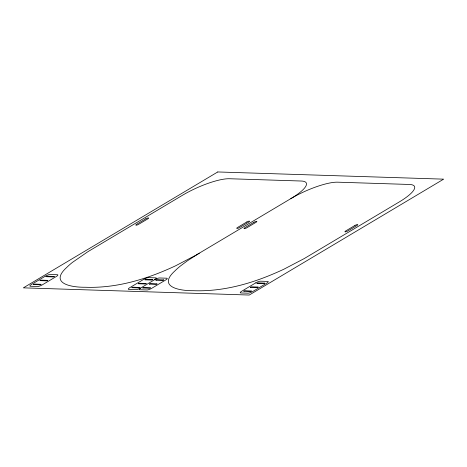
<?xml version="1.0" encoding="UTF-8"?>
<svg xmlns="http://www.w3.org/2000/svg" width="467" height="467" viewBox="0 0 467 467"><rect width="100%" height="100%" fill="white"/><g stroke="black" fill="none" stroke-linecap="round" stroke-linejoin="round"><path stroke-width="0.7" d="M33.414 284.496L34.33 284.047L41.166 284.333L40.232 284.771L33.443 284.549M39.993 280.579L40.903 280.124L47.727 280.358M46.566 276.657L47.482 276.207L54.3 276.435M47.722 280.439L46.811 280.854L40.022 280.632M54.312 276.493L53.407 276.931L46.583 276.703M131.852 287.637L132.768 287.182L139.604 287.468L138.67 287.905L131.881 287.684M138.43 283.714L139.341 283.259L146.165 283.492M145.004 279.797L145.92 279.342L152.738 279.57M146.159 283.574L145.29 283.989L138.46 283.767M149.358 284.064L150.275 283.609L157.105 283.895L156.176 284.333L149.399 284.117M152.756 279.628L151.845 280.066L145.021 279.838M155.937 280.142L156.848 279.692L163.672 279.92M163.683 279.978L162.755 280.416L155.96 280.194M250.37 287.281L251.281 286.826L258.105 287.053M256.943 283.358L257.86 282.909L264.678 283.136M258.099 287.141L257.206 287.549L250.388 287.322M264.696 283.177L263.785 283.632L256.984 283.416M199.333 253.184L187.559 260.697L180.548 265.904A66.413 15.954 -24 0 0 175.084 270.743C156.871 287.1 179.918 290.883 193.396 290.696C220.979 291.752 248.193 284.613 273.399 273.872A66.413 15.954 -24 0 0 283.907 269.196L304.239 258.566L399.028 202.088A36.899 8.861 -24 0 0 409.401 184.465L337.623 182.183A36.899 8.861 -24 0 0 290.818 198.644L196.029 255.122L175.697 265.746A66.413 15.954 -24 0 1 165.195 270.428C139.983 281.169 112.769 288.302 85.187 287.252C71.708 287.433 48.661 283.656 66.874 267.299A66.413 15.954 -24 0 1 72.338 262.46L87.919 251.678L182.609 195.2A36.899 8.861 -24 0 1 229.414 178.738L301.192 181.021A36.899 8.861 -24 0 1 290.818 198.644M154.775 279.622L140.865 287.917A3.689 0.887 -24 0 1 136.084 289.622L128.799 289.388A3.689 0.887 -24 0 1 129.838 287.625L143.842 279.278A3.689 0.887 -24 0 1 148.524 277.632L155.815 277.859A3.689 0.887 -24 0 1 154.775 279.622A3.689 0.887 -24 0 1 159.457 277.976L166.742 278.209A3.689 0.887 -24 0 1 165.703 279.972L151.793 288.262A3.689 0.887 -24 0 1 147.017 289.966L139.726 289.738A3.689 0.887 -24 0 1 140.765 287.976M142.785 287.97L149.621 288.256L150.537 287.8L143.696 287.532L142.803 287.941M243.797 291.186L250.633 291.472L251.544 291.017L244.726 290.748L243.797 291.186M217.756 171.955L23.35 287.847L249.244 295.045L443.65 179.153L217.756 171.955M45.404 276.143L31.4 284.491A3.689 0.887 -24 0 0 30.361 286.253L37.646 286.487A3.689 0.887 -24 0 0 42.427 284.782L56.338 276.487A3.689 0.887 -24 0 0 57.377 274.724L50.086 274.491A3.689 0.887 -24 0 0 45.404 276.143M145.797 218.801L136.65 224.259A2.031 0.49 -24 0 0 136.078 225.228A2.031 0.49 -24 0 0 138.652 224.318L147.8 218.865A2.031 0.49 -24 0 0 148.372 217.896A2.031 0.49 -24 0 0 145.797 218.801M246.716 222.018L237.569 227.47A2.031 0.49 -24 0 0 236.997 228.439A2.031 0.49 -24 0 0 239.571 227.534L248.724 222.082A2.031 0.49 -24 0 0 249.29 221.113A2.031 0.49 -24 0 0 246.716 222.018M254.007 222.251L244.854 227.703A2.031 0.49 -24 0 0 244.288 228.672A2.031 0.49 -24 0 0 246.862 227.768L256.009 222.31A2.031 0.49 -24 0 0 256.581 221.34A2.031 0.49 -24 0 0 254.007 222.251M255.782 282.839L241.877 291.134A3.689 0.887 -24 0 0 240.738 292.955L248.024 293.183A3.689 0.887 -24 0 0 252.705 291.536L266.715 283.189A3.689 0.887 -24 0 0 267.754 281.426L260.463 281.192A3.689 0.887 -24 0 0 255.782 282.839M354.926 225.462L345.778 230.914A2.031 0.49 -24 0 0 345.206 231.883A2.031 0.49 -24 0 0 347.781 230.978L356.934 225.526A2.031 0.49 -24 0 0 357.5 224.557A2.031 0.49 -24 0 0 354.926 225.462"/></g></svg>
